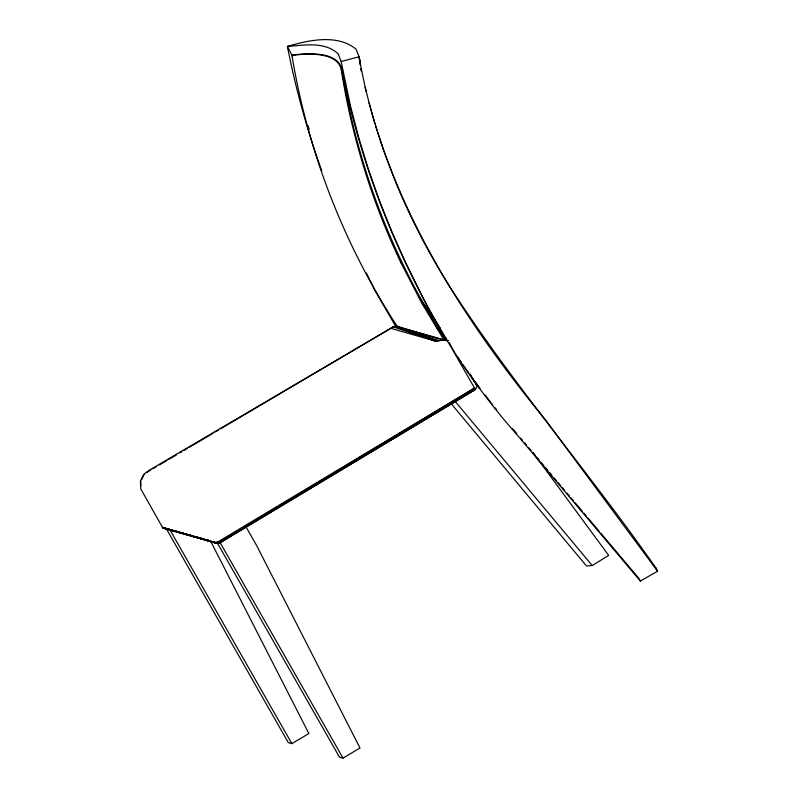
<?xml version="1.0" encoding="UTF-8"?>
<svg xmlns="http://www.w3.org/2000/svg" width="798" height="798" viewBox="0 0 798 798"><rect width="100%" height="100%" fill="white"/><g stroke="black" fill="none" stroke-linecap="round" stroke-linejoin="round"><path stroke-width="1.2" d="M390.83 328.347L150.104 469.703L144.468 473.743L140.518 480.855L140.777 488.905L162.802 527.947L217.365 543.448L221.714 541.862L475.578 389.394L476.845 385.933L470.062 374.043M449.404 342.721L454.242 352.666L475.179 389.185L218.891 542.431L216.378 543.199L162.293 527.368L215.66 542.48L218.273 541.682L219.59 542.78L475.578 389.394M397.224 326.362A706.17 696.265 -80.7 0 1 291.908 55.351L295.24 54.673M446.092 340.796A705.133 689.801 -68.9 0 1 341.763 68.927L341.225 69.276L340.866 68.069A819.965 112.598 -31.2 0 0 291.918 55.351M450.621 402.99L586.47 565.942L592.266 565.563L608.675 555.378L532.894 452.466M475.179 389.185L223.111 539.937L474.451 388.087L218.273 541.682M223.111 539.937L474.83 388.716M166.433 528.934L288.307 742.619L291.878 743.626L308.856 733.542L210.562 541.014M217.575 543.408L339.459 757.093L343.02 758.1L359.998 748.015L256.627 545.523L246.313 527.458M146.513 472.556L150.802 470.032M152.947 468.755L156.159 466.87M159.381 464.955L166.892 460.526M169.036 459.259L176.518 454.85M179.759 452.915L181.874 451.688M184.049 450.381L187.231 448.526M189.415 447.219L212.946 433.344M215.161 432.007L218.303 430.182M220.517 428.845L393.205 326.841L397.274 326.103M321.813 170.962A815.277 778.978 86.3 0 1 287.38 46.424C304.148 45.237 324.666 41.177 338.192 53.875L341.155 61.506L350.402 105.665L358.781 137.755L368.476 169.475L379.499 200.807L391.838 231.729L405.514 262.233L426.441 304.986C451.788 351.888 482.531 395.828 517.872 435.758L640.355 581.054L657.602 571.238L655.707 567.647C589.383 472.905 513.463 385.105 450.561 287.958C429.125 254.153 410.591 218.522 395.389 181.485M170.922 529.742L162.802 527.947M436.596 341.444L442.76 339.978L448.456 340.537M162.782 527.558L164.987 528.067M163.48 527.917L217.365 543.448L219.001 543.079L216.587 542.341M219.59 542.78L220.188 542.62M341.155 61.506L359.12 56.788C382.701 193.814 458.71 314.203 545.553 419.997L657.602 571.238M221.714 541.862L220.457 540.615M204.178 539.298L163.999 528.316L217.365 543.448M206.542 539.937L210.083 540.914M215.989 542.53L212.348 541.523M209.944 540.864L164.248 527.997M394.721 326.332L436.576 341.444L393.205 326.841L390.84 328.337L436.576 341.444L396.117 326.202L402.012 327.858M444.436 339.788L446.79 340.457L444.466 339.768M436.915 328.018L440.466 329.025M175.66 531.089L179.221 532.096M181.595 532.765L187.52 534.441M189.894 535.119L193.455 536.126M195.819 536.795L201.754 538.47M206.492 539.817L210.054 540.825M438.92 340.626L396.117 326.202L444.476 339.968M396.117 326.202L442.76 339.978M512.396 428.566L516.665 433.404M520.665 438.152L522.271 440.057M524.665 442.9L526.271 444.805M528.675 447.648L531.069 450.501M532.675 452.406L535.079 455.249M537.483 458.102L539.079 459.997M541.483 462.85L543.887 465.693M545.483 467.598L547.887 470.441M549.483 472.346L551.887 475.189M554.291 478.042L556.695 480.895M558.291 482.79L560.695 485.643M562.301 487.538L564.695 490.391M567.099 493.234L569.503 496.087M571.099 497.982L573.503 500.835M575.109 502.73L582.311 511.279M583.907 513.184L586.311 516.027M587.917 517.932L599.118 531.229M600.724 533.124L639.148 578.71L640.355 581.054M454.631 400.776L592.266 565.563M495.099 407.838L496.675 409.723M480.037 388.327L474.192 380.636L479.079 388.008L469.334 373.673M485.164 395.05L491.009 402.741M491.588 403.499L492.745 405.015M440.406 328.277L419.279 297.335M472.107 377.624L473.493 379.629M462.94 364.706L468.446 372.945L467.648 371.379M396.257 327.28L374.96 290.552L366.312 272.996M444.686 336.237C397.125 256.627 362.501 169.096 343.629 78.244L347.05 93.326M446.571 339.23L445.294 337.205L446.581 339.26M444.257 340.487L422.192 303.898L400.865 262.662M457.543 356.786L461.404 362.97L460.247 361.095M219.909 542.261L343.02 758.1M170.004 529.942L291.878 743.626M292.567 56.369L287.38 46.424C308.597 40.149 337.225 33.765 355.988 49.107L359.12 56.788L360.457 65.127L359.12 56.788M656.834 569.892L655.707 567.647M222.792 539.298L223.42 540.745M384.247 152.268L394.92 180.378M375.569 125.795L377.274 131.002M377.663 132.189L383.868 151.081M369.065 102.822L374.88 123.7M365.035 87.182L366.053 91.481M361.404 71.072L361.005 68.668L361.414 71.092M295.22 54.683A820.753 112.708 -31.2 0 1 341.783 68.927M400.885 262.652A705.382 690.041 -68.9 0 1 341.205 69.286M309.165 129.545A705.292 695.397 -80.7 0 1 308.178 125.984M140.518 480.855L140.608 485.842L140.518 480.855M143.66 474.87L141.465 479.658L143.989 474.251L143.66 474.87"/></g></svg>
